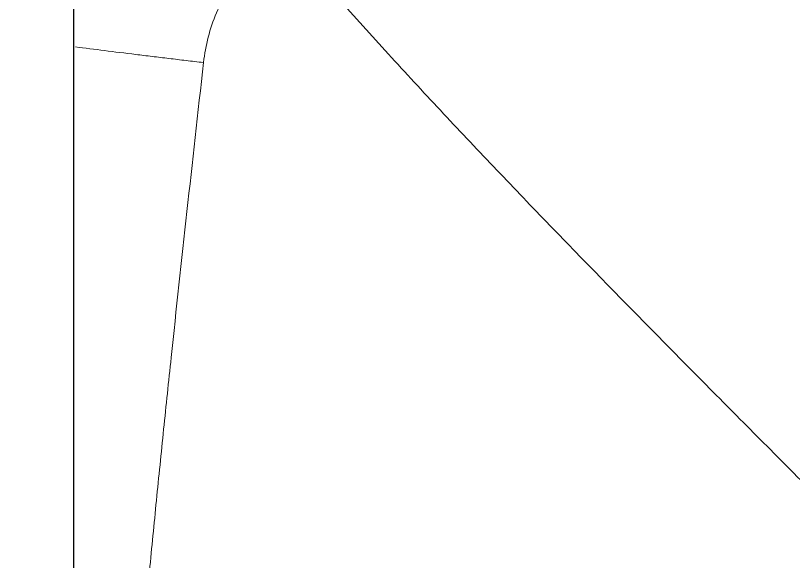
# Model space of a CAD drawing. Header units: millimetres. Extents: x 1680 to 166026, y 35966 to 91121.
# Drawn here: x 96900.1 to 97012, y 56873.7 to 56952.3 of the extents above; entities that cross this region are included whole.
import ezdxf

# ---------------------------------------------------------------- set-up
doc = ezdxf.new("R2010")
doc.units = ezdxf.units.MM
doc.linetypes.add('IMPORT-ACAD_ISO03W100', pattern=[762, 304.8, -457.2])
for name, color, linetype, lineweight in [('A-GENM', 13, 'Continuous', 18), ('A-WALL', 255, 'Continuous', 18), ('A-WALL-PATT', 111, 'Continuous', 50)]:
    doc.layers.add(name, color=color, linetype=linetype, lineweight=lineweight)

# ---------------------------------------------------------------- blocks, each defined once
blk = doc.blocks.new('Furniture_Sofas-Armchairs_Fritz-Hansen_Alphabet-SofaT-Series-PL300-3 - Default-V23-mebel yerləşmə planı')
at = {"layer": 'A-GENM', "color": 253, "linetype": 'IMPORT-ACAD_ISO03W100'}
for points, knots in [([(-1464.36, -1009.65), (-1458.98, -1004.95), (-1450.93, -997.76), (-1440.14, -987.81), (-1432.01, -980.15), (-1424.02, -972.5), (-1416.19, -964.91), (-1408.41, -957.31), (-1400.57, -949.57), (-1392.7, -941.77), (-1382.33, -931.45), (-1369.49, -918.6), (-1356.53, -905.64), (-1346.17, -895.25), (-1338.5, -887.52), (-1330.87, -879.81), (-1320.62, -869.39), (-1307.79, -856.25), (-1295.19, -843.19), (-1285.1, -832.65), (-1280.01, -827.31), (-1277.47, -824.64)], [0, 0, 0, 0, 0.0555556, 0.0833333, 0.1111111, 0.1388889, 0.1666667, 0.1944444, 0.2222222, 0.25, 0.2777778, 0.3333333, 0.3888889, 0.4166667, 0.4444444, 0.4722222, 0.5, 0.5555556, 0.6111111, 0.6388889, 0.6666667, 0.6666667, 0.6666667, 0.6666667]), ([(-1446.5, -1021.37), (-1446.69, -1023.05), (-1447.09, -1026.37), (-1447.86, -1032.75), (-1448.41, -1037.13), (-1448.75, -1039.76)], [0, 0, 0, 0, 0.1, 0.2, 0.4, 0.4, 0.4, 0.4]), ([(-1446.5, -1021.37), (-1439.27, -1022.18), (-1424.97, -1023.77), (-1407.46, -1025.67), (-1393.67, -1027.11), (-1383.44, -1028.15), (-1374.99, -1028.98), (-1368.3, -1029.62), (-1363.28, -1030.1), (-1358.41, -1030.54), (-1352.3, -1031.1), (-1345.13, -1031.73), (-1336.92, -1032.42), (-1328.67, -1033.06), (-1320, -1033.7), (-1310.48, -1034.34), (-1299.72, -1035.01), (-1289.31, -1035.62), (-1280.04, -1036.11), (-1270.35, -1036.59), (-1252.24, -1037.39), (-1229.25, -1038.16), (-1204.62, -1038.76), (-1185.48, -1039.12), (-1169.13, -1039.35), (-1155.88, -1039.5), (-1145.93, -1039.59), (-1135.76, -1039.67), (-1121.65, -1039.77), (-1103.25, -1039.85), (-1080.31, -1039.9), (-1056.94, -1039.92), (-1033.55, -1039.9), (-1010.56, -1039.86), (-992.09, -1039.79), (-977.92, -1039.69), (-967.71, -1039.61), (-957.71, -1039.5), (-944.39, -1039.35), (-927.95, -1039.11), (-908.7, -1038.75), (-883.93, -1038.18), (-860.8, -1037.48), (-840.02, -1036.67), (-825.65, -1036.03), (-813.07, -1035.37), (-802.23, -1034.73), (-792.62, -1034.09), (-783.85, -1033.43), (-775.5, -1032.76), (-767.18, -1032.03), (-759.93, -1031.38), (-753.76, -1030.81), (-748.86, -1030.36), (-743.8, -1029.89), (-737.07, -1029.25), (-728.57, -1028.42), (-718.27, -1027.39), (-704.4, -1025.95), (-686.78, -1024.05), (-672.38, -1022.44), (-665.1, -1021.62)], [0, 0, 0, 0, 0.035714, 0.071429, 0.089286, 0.107143, 0.125, 0.133929, 0.142857, 0.151786, 0.160714, 0.178571, 0.196429, 0.214286, 0.232143, 0.25, 0.267857, 0.285714, 0.294643, 0.303571, 0.321429, 0.357143, 0.375, 0.392857, 0.410714, 0.419643, 0.428571, 0.4375, 0.446429, 0.464286, 0.482143, 0.5, 0.517857, 0.535714, 0.553571, 0.5625, 0.571429, 0.580357, 0.589286, 0.607143, 0.625, 0.642857, 0.678571, 0.696429, 0.714286, 0.732143, 0.75, 0.767857, 0.785714, 0.803571, 0.821429, 0.839286, 0.848214, 0.857143, 0.866071, 0.875, 0.892857, 0.910714, 0.928571, 0.964286, 1, 1, 1, 1])]:
    blk.add_open_spline(points, degree=3, knots=knots, dxfattribs=at)
blk.add_open_spline([(-1465.21, -1010.51), (-1463.71, -1012.51), (-1460.28, -1015.98), (-1453.74, -1019.85), (-1449, -1021.08), (-1446.5, -1021.37)], degree=3, dxfattribs=at)

msp = doc.modelspace()

# ---------------------------------------------------------------- hatches: boundary and pattern name
at = {"layer": 'A-WALL-PATT', "lineweight": 18}
h = msp.add_hatch(dxfattribs=at)
h.set_pattern_fill('FP_1', color=256, style=0, pattern_type=2)
h.set_pattern_definition([(45, (69924.02, 59888.87), (-113.1371, 113.1371), [])])
h.paths.add_polyline_path([(96908.55, 45899.06), (96908.55, 48649.06), (96508.55, 48649.06), (96508.55, 45899.06)], flags=0)
h.paths.add_polyline_path([(96508.55, 50249.06), (96908.55, 50249.06), (96908.55, 53129.06), (96508.55, 53129.06), (96508.55, 50301.15)], flags=0)
h.paths.add_polyline_path([(96678.54, 54729.06), (96908.55, 54729.06), (96908.55, 57609.06), (96508.55, 57609.06), (96508.55, 54729.06), (96625.67, 54729.06)], flags=0)
h.paths.add_polyline_path([(96608.55, 59209.06), (96908.55, 59209.06), (96908.55, 63539.06), (96508.55, 63539.06), (96508.55, 59209.06)], flags=0)
h.paths.add_polyline_path([(96608.55, 65139.06), (96908.55, 65139.06), (96908.55, 66299.06), (96508.55, 66299.06), (96508.55, 65139.06)], flags=0)

# ---------------------------------------------------------------- linework, layer by layer
at = {"layer": 'A-WALL', "lineweight": 30}
msp.add_line((96908.55, 54729.06), (96908.55, 57039.06), dxfattribs=at)

# ---------------------------------------------------------------- block references
at = {"layer": 'A-GENM', "color": 253, "linetype": 'IMPORT-ACAD_ISO03W100', "rotation": 270.0000000000002}
msp.add_blockref('Furniture_Sofas-Armchairs_Fritz-Hansen_Alphabet-SofaT-Series-PL300-3 - Default-V23-mebel yerləşmə planı', (97948.55, 55499.06), dxfattribs=at)

doc.saveas('drawing.dxf')
